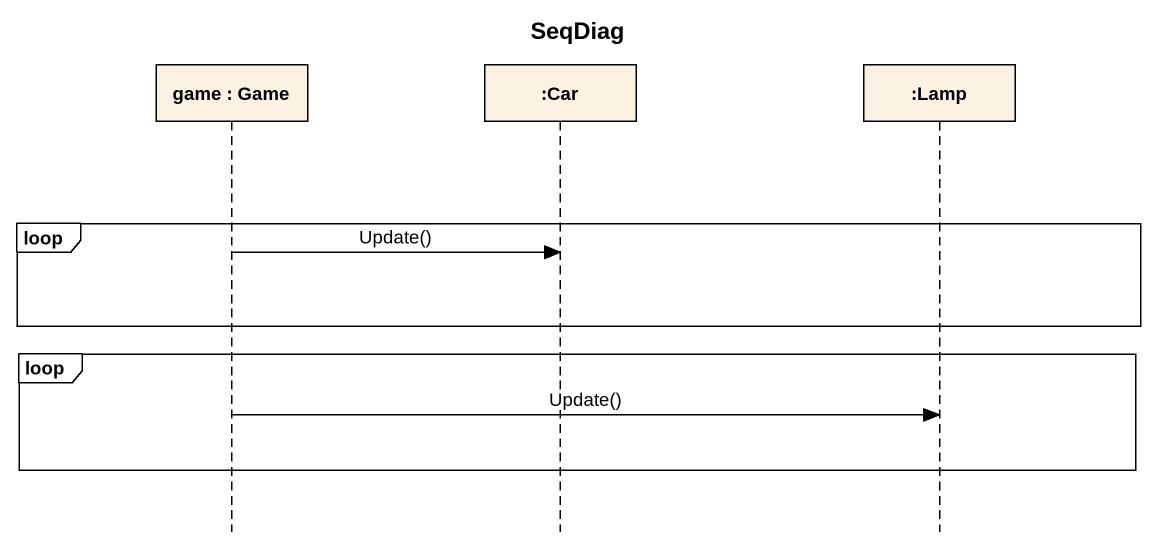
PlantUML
@startuml
title SeqDiag
hide footbox
participant "game : Game" as game_Game
participant ":Car" as Car
participant ":Lamp" as Lamp

loop
  game_Game -> Car : Update()
end
loop
  game_Game -> Lamp : Update()
end
@enduml
